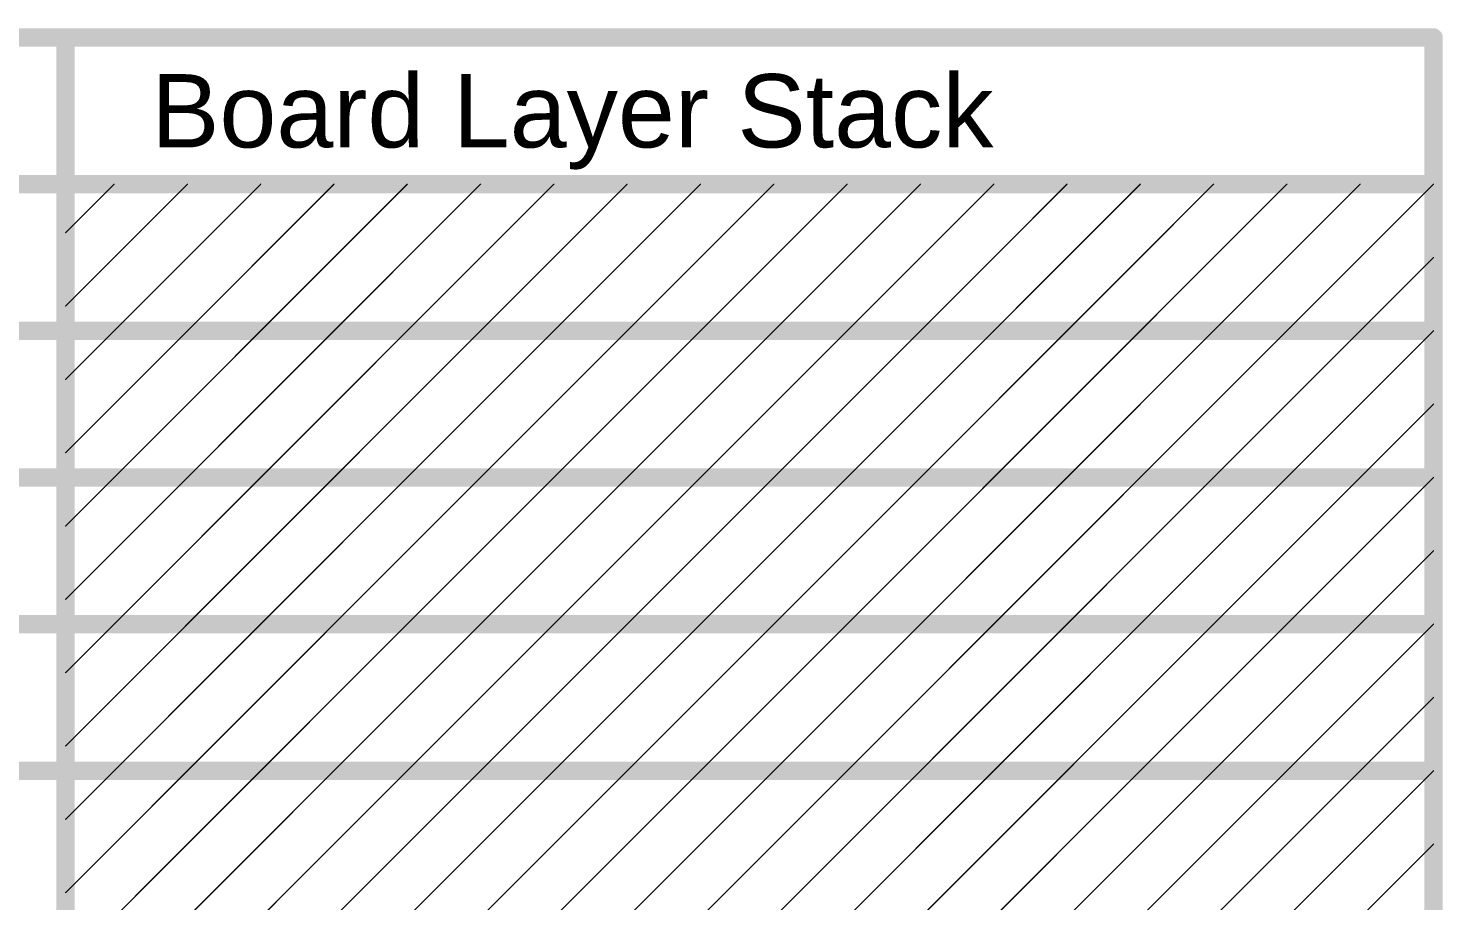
# Model space of a CAD drawing. Header units: inches. Extents: x -0.5 to 14, y -0.2 to 4.7.
# Drawn here: x 2.879 to 4.037, y 3.999 to 4.713 of the extents above; entities that cross this region are included whole.
import ezdxf

# ---------------------------------------------------------------- set-up
doc = ezdxf.new("R2010")
doc.units = ezdxf.units.IN
doc.header["$MEASUREMENT"] = 0
doc.layers.add('Dimensions', color=6, linetype='Continuous')
doc.styles.add('Arial', font='', dxfattribs={"height": 0.2})
doc.styles.get('Arial').set_extended_font_data('Arial')

msp = doc.modelspace()

# ---------------------------------------------------------------- linework, layer by layer
at = {"layer": 'Dimensions'}
for points in [[(-0.5094, 4.705, 0.015, 0.015, 0), (4.0294, 4.705, 0.015, 0.015, 0)], [(2.9097, 3.265, 0.015, 0.015, 0), (2.9097, 4.705, 0.015, 0.015, 0)], [(4.0294, 3.265, 0.015, 0.015, 0), (4.0294, 4.705, 0.015, 0.015, 0)], [(-0.5094, 4.585, 0.015, 0.015, 0), (4.0294, 4.585, 0.015, 0.015, 0)], [(2.9097, 4.4853, 0.001, 0.001, 0), (3.0094, 4.585, 0.001, 0.001, 0)], [(2.9097, 4.5453, 0.001, 0.001, 0), (2.9494, 4.585, 0.001, 0.001, 0)], [(2.9494, 4.465, 0.001, 0.001, 0), (3.0694, 4.585, 0.001, 0.001, 0)], [(3.0094, 4.465, 0.001, 0.001, 0), (3.1294, 4.585, 0.001, 0.001, 0)], [(3.0694, 4.465, 0.001, 0.001, 0), (3.1894, 4.585, 0.001, 0.001, 0)], [(3.1294, 4.465, 0.001, 0.001, 0), (3.2494, 4.585, 0.001, 0.001, 0)], [(3.1894, 4.465, 0.001, 0.001, 0), (3.3094, 4.585, 0.001, 0.001, 0)], [(3.2494, 4.465, 0.001, 0.001, 0), (3.3694, 4.585, 0.001, 0.001, 0)], [(3.3094, 4.465, 0.001, 0.001, 0), (3.4294, 4.585, 0.001, 0.001, 0)], [(3.3694, 4.465, 0.001, 0.001, 0), (3.4894, 4.585, 0.001, 0.001, 0)], [(3.4294, 4.465, 0.001, 0.001, 0), (3.5494, 4.585, 0.001, 0.001, 0)], [(3.4894, 4.465, 0.001, 0.001, 0), (3.6094, 4.585, 0.001, 0.001, 0)], [(3.5494, 4.465, 0.001, 0.001, 0), (3.6694, 4.585, 0.001, 0.001, 0)], [(3.6094, 4.465, 0.001, 0.001, 0), (3.7294, 4.585, 0.001, 0.001, 0)], [(3.6694, 4.465, 0.001, 0.001, 0), (3.7894, 4.585, 0.001, 0.001, 0)], [(3.7294, 4.465, 0.001, 0.001, 0), (3.8494, 4.585, 0.001, 0.001, 0)], [(3.7894, 4.465, 0.001, 0.001, 0), (3.9094, 4.585, 0.001, 0.001, 0)], [(3.8494, 4.465, 0.001, 0.001, 0), (3.9694, 4.585, 0.001, 0.001, 0)], [(3.9094, 4.465, 0.001, 0.001, 0), (4.0294, 4.585, 0.001, 0.001, 0)], [(3.9694, 4.465, 0.001, 0.001, 0), (4.0294, 4.525, 0.001, 0.001, 0)], [(2.3398, 4.465, 0.015, 0.015, 0), (2.9097, 4.465, 0.015, 0.015, 0)], [(2.9097, 4.465, 0.015, 0.015, 0), (4.0294, 4.465, 0.015, 0.015, 0)], [(2.9097, 4.3653, 0.001, 0.001, 0), (3.0094, 4.465, 0.001, 0.001, 0)], [(2.9097, 4.4253, 0.001, 0.001, 0), (2.9494, 4.465, 0.001, 0.001, 0)], [(2.9494, 4.345, 0.001, 0.001, 0), (3.0694, 4.465, 0.001, 0.001, 0)], [(3.0094, 4.345, 0.001, 0.001, 0), (3.1294, 4.465, 0.001, 0.001, 0)], [(3.0694, 4.345, 0.001, 0.001, 0), (3.1894, 4.465, 0.001, 0.001, 0)], [(3.1294, 4.345, 0.001, 0.001, 0), (3.2494, 4.465, 0.001, 0.001, 0)], [(3.1894, 4.345, 0.001, 0.001, 0), (3.3094, 4.465, 0.001, 0.001, 0)], [(3.2494, 4.345, 0.001, 0.001, 0), (3.3694, 4.465, 0.001, 0.001, 0)], [(3.3094, 4.345, 0.001, 0.001, 0), (3.4294, 4.465, 0.001, 0.001, 0)], [(3.3694, 4.345, 0.001, 0.001, 0), (3.4894, 4.465, 0.001, 0.001, 0)], [(3.4294, 4.345, 0.001, 0.001, 0), (3.5494, 4.465, 0.001, 0.001, 0)], [(3.4894, 4.345, 0.001, 0.001, 0), (3.6094, 4.465, 0.001, 0.001, 0)], [(3.5494, 4.345, 0.001, 0.001, 0), (3.6694, 4.465, 0.001, 0.001, 0)], [(3.6094, 4.345, 0.001, 0.001, 0), (3.7294, 4.465, 0.001, 0.001, 0)], [(3.6694, 4.345, 0.001, 0.001, 0), (3.7894, 4.465, 0.001, 0.001, 0)], [(3.7294, 4.345, 0.001, 0.001, 0), (3.8494, 4.465, 0.001, 0.001, 0)], [(3.7894, 4.345, 0.001, 0.001, 0), (3.9094, 4.465, 0.001, 0.001, 0)], [(3.8494, 4.345, 0.001, 0.001, 0), (3.9694, 4.465, 0.001, 0.001, 0)], [(3.9094, 4.345, 0.001, 0.001, 0), (4.0294, 4.465, 0.001, 0.001, 0)], [(3.9694, 4.345, 0.001, 0.001, 0), (4.0294, 4.405, 0.001, 0.001, 0)], [(2.3398, 4.345, 0.015, 0.015, 0), (2.9097, 4.345, 0.015, 0.015, 0)], [(2.9097, 4.345, 0.015, 0.015, 0), (4.0294, 4.345, 0.015, 0.015, 0)], [(2.9097, 4.2453, 0.001, 0.001, 0), (3.0094, 4.345, 0.001, 0.001, 0)], [(2.9097, 4.3053, 0.001, 0.001, 0), (2.9494, 4.345, 0.001, 0.001, 0)], [(2.9494, 4.225, 0.001, 0.001, 0), (3.0694, 4.345, 0.001, 0.001, 0)], [(3.0094, 4.225, 0.001, 0.001, 0), (3.1294, 4.345, 0.001, 0.001, 0)], [(3.0694, 4.225, 0.001, 0.001, 0), (3.1894, 4.345, 0.001, 0.001, 0)], [(3.1294, 4.225, 0.001, 0.001, 0), (3.2494, 4.345, 0.001, 0.001, 0)], [(3.1894, 4.225, 0.001, 0.001, 0), (3.3094, 4.345, 0.001, 0.001, 0)], [(3.2494, 4.225, 0.001, 0.001, 0), (3.3694, 4.345, 0.001, 0.001, 0)], [(3.3094, 4.225, 0.001, 0.001, 0), (3.4294, 4.345, 0.001, 0.001, 0)], [(3.3694, 4.225, 0.001, 0.001, 0), (3.4894, 4.345, 0.001, 0.001, 0)], [(3.4294, 4.225, 0.001, 0.001, 0), (3.5494, 4.345, 0.001, 0.001, 0)], [(3.4894, 4.225, 0.001, 0.001, 0), (3.6094, 4.345, 0.001, 0.001, 0)], [(3.5494, 4.225, 0.001, 0.001, 0), (3.6694, 4.345, 0.001, 0.001, 0)], [(3.6094, 4.225, 0.001, 0.001, 0), (3.7294, 4.345, 0.001, 0.001, 0)], [(3.6694, 4.225, 0.001, 0.001, 0), (3.7894, 4.345, 0.001, 0.001, 0)], [(3.7294, 4.225, 0.001, 0.001, 0), (3.8494, 4.345, 0.001, 0.001, 0)], [(3.7894, 4.225, 0.001, 0.001, 0), (3.9094, 4.345, 0.001, 0.001, 0)], [(3.8494, 4.225, 0.001, 0.001, 0), (3.9694, 4.345, 0.001, 0.001, 0)], [(3.9094, 4.225, 0.001, 0.001, 0), (4.0294, 4.345, 0.001, 0.001, 0)], [(3.9694, 4.225, 0.001, 0.001, 0), (4.0294, 4.285, 0.001, 0.001, 0)], [(2.3398, 4.225, 0.015, 0.015, 0), (2.9097, 4.225, 0.015, 0.015, 0)], [(2.9097, 4.225, 0.015, 0.015, 0), (4.0294, 4.225, 0.015, 0.015, 0)], [(2.9097, 4.1253, 0.001, 0.001, 0), (3.0094, 4.225, 0.001, 0.001, 0)], [(2.9097, 4.1853, 0.001, 0.001, 0), (2.9494, 4.225, 0.001, 0.001, 0)], [(2.9494, 4.105, 0.001, 0.001, 0), (3.0694, 4.225, 0.001, 0.001, 0)], [(3.0094, 4.105, 0.001, 0.001, 0), (3.1294, 4.225, 0.001, 0.001, 0)], [(3.0694, 4.105, 0.001, 0.001, 0), (3.1894, 4.225, 0.001, 0.001, 0)], [(3.1294, 4.105, 0.001, 0.001, 0), (3.2494, 4.225, 0.001, 0.001, 0)], [(3.1894, 4.105, 0.001, 0.001, 0), (3.3094, 4.225, 0.001, 0.001, 0)], [(3.2494, 4.105, 0.001, 0.001, 0), (3.3694, 4.225, 0.001, 0.001, 0)], [(3.3094, 4.105, 0.001, 0.001, 0), (3.4294, 4.225, 0.001, 0.001, 0)], [(3.3694, 4.105, 0.001, 0.001, 0), (3.4894, 4.225, 0.001, 0.001, 0)], [(3.4294, 4.105, 0.001, 0.001, 0), (3.5494, 4.225, 0.001, 0.001, 0)], [(3.4894, 4.105, 0.001, 0.001, 0), (3.6094, 4.225, 0.001, 0.001, 0)], [(3.5494, 4.105, 0.001, 0.001, 0), (3.6694, 4.225, 0.001, 0.001, 0)], [(3.6094, 4.105, 0.001, 0.001, 0), (3.7294, 4.225, 0.001, 0.001, 0)], [(3.6694, 4.105, 0.001, 0.001, 0), (3.7894, 4.225, 0.001, 0.001, 0)], [(3.7294, 4.105, 0.001, 0.001, 0), (3.8494, 4.225, 0.001, 0.001, 0)], [(3.7894, 4.105, 0.001, 0.001, 0), (3.9094, 4.225, 0.001, 0.001, 0)], [(3.8494, 4.105, 0.001, 0.001, 0), (3.9694, 4.225, 0.001, 0.001, 0)], [(3.9094, 4.105, 0.001, 0.001, 0), (4.0294, 4.225, 0.001, 0.001, 0)], [(3.9694, 4.105, 0.001, 0.001, 0), (4.0294, 4.165, 0.001, 0.001, 0)], [(2.3398, 4.105, 0.015, 0.015, 0), (2.9097, 4.105, 0.015, 0.015, 0)], [(2.9097, 4.105, 0.015, 0.015, 0), (4.0294, 4.105, 0.015, 0.015, 0)], [(2.9097, 4.0053, 0.001, 0.001, 0), (3.0094, 4.105, 0.001, 0.001, 0)], [(2.9097, 4.0653, 0.001, 0.001, 0), (2.9494, 4.105, 0.001, 0.001, 0)], [(2.9494, 3.985, 0.001, 0.001, 0), (3.0694, 4.105, 0.001, 0.001, 0)], [(3.0094, 3.985, 0.001, 0.001, 0), (3.1294, 4.105, 0.001, 0.001, 0)], [(3.0694, 3.985, 0.001, 0.001, 0), (3.1894, 4.105, 0.001, 0.001, 0)], [(3.1294, 3.985, 0.001, 0.001, 0), (3.2494, 4.105, 0.001, 0.001, 0)], [(3.1894, 3.985, 0.001, 0.001, 0), (3.3094, 4.105, 0.001, 0.001, 0)], [(3.2494, 3.985, 0.001, 0.001, 0), (3.3694, 4.105, 0.001, 0.001, 0)], [(3.3094, 3.985, 0.001, 0.001, 0), (3.4294, 4.105, 0.001, 0.001, 0)], [(3.3694, 3.985, 0.001, 0.001, 0), (3.4894, 4.105, 0.001, 0.001, 0)], [(3.4294, 3.985, 0.001, 0.001, 0), (3.5494, 4.105, 0.001, 0.001, 0)], [(3.4894, 3.985, 0.001, 0.001, 0), (3.6094, 4.105, 0.001, 0.001, 0)], [(3.5494, 3.985, 0.001, 0.001, 0), (3.6694, 4.105, 0.001, 0.001, 0)], [(3.6094, 3.985, 0.001, 0.001, 0), (3.7294, 4.105, 0.001, 0.001, 0)], [(3.6694, 3.985, 0.001, 0.001, 0), (3.7894, 4.105, 0.001, 0.001, 0)], [(3.7294, 3.985, 0.001, 0.001, 0), (3.8494, 4.105, 0.001, 0.001, 0)], [(3.7894, 3.985, 0.001, 0.001, 0), (3.9094, 4.105, 0.001, 0.001, 0)], [(3.8494, 3.985, 0.001, 0.001, 0), (3.9694, 4.105, 0.001, 0.001, 0)], [(3.9094, 3.985, 0.001, 0.001, 0), (4.0294, 4.105, 0.001, 0.001, 0)], [(3.9694, 3.985, 0.001, 0.001, 0), (4.0294, 4.045, 0.001, 0.001, 0)]]:
    msp.add_lwpolyline(points, format="xyseb", dxfattribs=at)
for points in [[(2.9059, 4.705, 0.0075, 0.0075, 1), (2.9134, 4.705, 0.0075, 0.0075, 1)], [(4.0256, 4.705, 0.0075, 0.0075, 1), (4.0331, 4.705, 0.0075, 0.0075, 1)], [(4.0256, 4.705, 0.0075, 0.0075, 1), (4.0331, 4.705, 0.0075, 0.0075, 1)], [(2.9491, 4.585, 0.0005, 0.0005, 1), (2.9496, 4.585, 0.0005, 0.0005, 1)], [(3.0091, 4.585, 0.0005, 0.0005, 1), (3.0096, 4.585, 0.0005, 0.0005, 1)], [(3.0691, 4.585, 0.0005, 0.0005, 1), (3.0696, 4.585, 0.0005, 0.0005, 1)], [(3.1291, 4.585, 0.0005, 0.0005, 1), (3.1296, 4.585, 0.0005, 0.0005, 1)], [(3.1891, 4.585, 0.0005, 0.0005, 1), (3.1896, 4.585, 0.0005, 0.0005, 1)], [(3.2491, 4.585, 0.0005, 0.0005, 1), (3.2496, 4.585, 0.0005, 0.0005, 1)], [(3.3091, 4.585, 0.0005, 0.0005, 1), (3.3096, 4.585, 0.0005, 0.0005, 1)], [(3.3691, 4.585, 0.0005, 0.0005, 1), (3.3696, 4.585, 0.0005, 0.0005, 1)], [(3.4291, 4.585, 0.0005, 0.0005, 1), (3.4296, 4.585, 0.0005, 0.0005, 1)], [(3.4891, 4.585, 0.0005, 0.0005, 1), (3.4896, 4.585, 0.0005, 0.0005, 1)], [(3.5491, 4.585, 0.0005, 0.0005, 1), (3.5496, 4.585, 0.0005, 0.0005, 1)], [(3.6091, 4.585, 0.0005, 0.0005, 1), (3.6096, 4.585, 0.0005, 0.0005, 1)], [(3.6691, 4.585, 0.0005, 0.0005, 1), (3.6696, 4.585, 0.0005, 0.0005, 1)], [(3.7291, 4.585, 0.0005, 0.0005, 1), (3.7296, 4.585, 0.0005, 0.0005, 1)], [(3.7891, 4.585, 0.0005, 0.0005, 1), (3.7896, 4.585, 0.0005, 0.0005, 1)], [(3.8491, 4.585, 0.0005, 0.0005, 1), (3.8496, 4.585, 0.0005, 0.0005, 1)], [(3.9091, 4.585, 0.0005, 0.0005, 1), (3.9096, 4.585, 0.0005, 0.0005, 1)], [(3.9691, 4.585, 0.0005, 0.0005, 1), (3.9696, 4.585, 0.0005, 0.0005, 1)], [(4.0256, 4.585, 0.0075, 0.0075, 1), (4.0331, 4.585, 0.0075, 0.0075, 1)], [(4.0291, 4.585, 0.0005, 0.0005, 1), (4.0296, 4.585, 0.0005, 0.0005, 1)], [(2.9094, 4.5453, 0.0005, 0.0005, 1), (2.9099, 4.5453, 0.0005, 0.0005, 1)], [(4.0291, 4.525, 0.0005, 0.0005, 1), (4.0296, 4.525, 0.0005, 0.0005, 1)], [(2.9094, 4.4853, 0.0005, 0.0005, 1), (2.9099, 4.4853, 0.0005, 0.0005, 1)], [(2.9059, 4.465, 0.0075, 0.0075, 1), (2.9134, 4.465, 0.0075, 0.0075, 1)], [(2.9059, 4.465, 0.0075, 0.0075, 1), (2.9134, 4.465, 0.0075, 0.0075, 1)], [(4.0256, 4.465, 0.0075, 0.0075, 1), (4.0331, 4.465, 0.0075, 0.0075, 1)], [(2.9491, 4.465, 0.0005, 0.0005, 1), (2.9496, 4.465, 0.0005, 0.0005, 1)], [(2.9491, 4.465, 0.0005, 0.0005, 1), (2.9496, 4.465, 0.0005, 0.0005, 1)], [(3.0091, 4.465, 0.0005, 0.0005, 1), (3.0096, 4.465, 0.0005, 0.0005, 1)], [(3.0091, 4.465, 0.0005, 0.0005, 1), (3.0096, 4.465, 0.0005, 0.0005, 1)], [(3.0691, 4.465, 0.0005, 0.0005, 1), (3.0696, 4.465, 0.0005, 0.0005, 1)], [(3.0691, 4.465, 0.0005, 0.0005, 1), (3.0696, 4.465, 0.0005, 0.0005, 1)], [(3.1291, 4.465, 0.0005, 0.0005, 1), (3.1296, 4.465, 0.0005, 0.0005, 1)], [(3.1291, 4.465, 0.0005, 0.0005, 1), (3.1296, 4.465, 0.0005, 0.0005, 1)], [(3.1891, 4.465, 0.0005, 0.0005, 1), (3.1896, 4.465, 0.0005, 0.0005, 1)], [(3.1891, 4.465, 0.0005, 0.0005, 1), (3.1896, 4.465, 0.0005, 0.0005, 1)], [(3.2491, 4.465, 0.0005, 0.0005, 1), (3.2496, 4.465, 0.0005, 0.0005, 1)], [(3.2491, 4.465, 0.0005, 0.0005, 1), (3.2496, 4.465, 0.0005, 0.0005, 1)], [(3.3091, 4.465, 0.0005, 0.0005, 1), (3.3096, 4.465, 0.0005, 0.0005, 1)], [(3.3091, 4.465, 0.0005, 0.0005, 1), (3.3096, 4.465, 0.0005, 0.0005, 1)], [(3.3691, 4.465, 0.0005, 0.0005, 1), (3.3696, 4.465, 0.0005, 0.0005, 1)], [(3.3691, 4.465, 0.0005, 0.0005, 1), (3.3696, 4.465, 0.0005, 0.0005, 1)], [(3.4291, 4.465, 0.0005, 0.0005, 1), (3.4296, 4.465, 0.0005, 0.0005, 1)], [(3.4291, 4.465, 0.0005, 0.0005, 1), (3.4296, 4.465, 0.0005, 0.0005, 1)], [(3.4891, 4.465, 0.0005, 0.0005, 1), (3.4896, 4.465, 0.0005, 0.0005, 1)], [(3.4891, 4.465, 0.0005, 0.0005, 1), (3.4896, 4.465, 0.0005, 0.0005, 1)], [(3.5491, 4.465, 0.0005, 0.0005, 1), (3.5496, 4.465, 0.0005, 0.0005, 1)], [(3.5491, 4.465, 0.0005, 0.0005, 1), (3.5496, 4.465, 0.0005, 0.0005, 1)], [(3.6091, 4.465, 0.0005, 0.0005, 1), (3.6096, 4.465, 0.0005, 0.0005, 1)], [(3.6091, 4.465, 0.0005, 0.0005, 1), (3.6096, 4.465, 0.0005, 0.0005, 1)], [(3.6691, 4.465, 0.0005, 0.0005, 1), (3.6696, 4.465, 0.0005, 0.0005, 1)], [(3.6691, 4.465, 0.0005, 0.0005, 1), (3.6696, 4.465, 0.0005, 0.0005, 1)], [(3.7291, 4.465, 0.0005, 0.0005, 1), (3.7296, 4.465, 0.0005, 0.0005, 1)], [(3.7291, 4.465, 0.0005, 0.0005, 1), (3.7296, 4.465, 0.0005, 0.0005, 1)], [(3.7891, 4.465, 0.0005, 0.0005, 1), (3.7896, 4.465, 0.0005, 0.0005, 1)], [(3.7891, 4.465, 0.0005, 0.0005, 1), (3.7896, 4.465, 0.0005, 0.0005, 1)], [(3.8491, 4.465, 0.0005, 0.0005, 1), (3.8496, 4.465, 0.0005, 0.0005, 1)], [(3.8491, 4.465, 0.0005, 0.0005, 1), (3.8496, 4.465, 0.0005, 0.0005, 1)], [(3.9091, 4.465, 0.0005, 0.0005, 1), (3.9096, 4.465, 0.0005, 0.0005, 1)], [(3.9091, 4.465, 0.0005, 0.0005, 1), (3.9096, 4.465, 0.0005, 0.0005, 1)], [(3.9691, 4.465, 0.0005, 0.0005, 1), (3.9696, 4.465, 0.0005, 0.0005, 1)], [(3.9691, 4.465, 0.0005, 0.0005, 1), (3.9696, 4.465, 0.0005, 0.0005, 1)], [(4.0291, 4.465, 0.0005, 0.0005, 1), (4.0296, 4.465, 0.0005, 0.0005, 1)], [(2.9094, 4.4253, 0.0005, 0.0005, 1), (2.9099, 4.4253, 0.0005, 0.0005, 1)], [(4.0291, 4.405, 0.0005, 0.0005, 1), (4.0296, 4.405, 0.0005, 0.0005, 1)], [(2.9094, 4.3653, 0.0005, 0.0005, 1), (2.9099, 4.3653, 0.0005, 0.0005, 1)], [(2.9059, 4.345, 0.0075, 0.0075, 1), (2.9134, 4.345, 0.0075, 0.0075, 1)], [(2.9059, 4.345, 0.0075, 0.0075, 1), (2.9134, 4.345, 0.0075, 0.0075, 1)], [(2.9491, 4.345, 0.0005, 0.0005, 1), (2.9496, 4.345, 0.0005, 0.0005, 1)], [(2.9491, 4.345, 0.0005, 0.0005, 1), (2.9496, 4.345, 0.0005, 0.0005, 1)], [(3.0091, 4.345, 0.0005, 0.0005, 1), (3.0096, 4.345, 0.0005, 0.0005, 1)], [(3.0091, 4.345, 0.0005, 0.0005, 1), (3.0096, 4.345, 0.0005, 0.0005, 1)], [(3.0691, 4.345, 0.0005, 0.0005, 1), (3.0696, 4.345, 0.0005, 0.0005, 1)], [(3.0691, 4.345, 0.0005, 0.0005, 1), (3.0696, 4.345, 0.0005, 0.0005, 1)], [(3.1291, 4.345, 0.0005, 0.0005, 1), (3.1296, 4.345, 0.0005, 0.0005, 1)], [(3.1291, 4.345, 0.0005, 0.0005, 1), (3.1296, 4.345, 0.0005, 0.0005, 1)], [(3.1891, 4.345, 0.0005, 0.0005, 1), (3.1896, 4.345, 0.0005, 0.0005, 1)], [(3.1891, 4.345, 0.0005, 0.0005, 1), (3.1896, 4.345, 0.0005, 0.0005, 1)], [(3.2491, 4.345, 0.0005, 0.0005, 1), (3.2496, 4.345, 0.0005, 0.0005, 1)], [(3.2491, 4.345, 0.0005, 0.0005, 1), (3.2496, 4.345, 0.0005, 0.0005, 1)], [(3.3091, 4.345, 0.0005, 0.0005, 1), (3.3096, 4.345, 0.0005, 0.0005, 1)], [(3.3091, 4.345, 0.0005, 0.0005, 1), (3.3096, 4.345, 0.0005, 0.0005, 1)], [(3.3691, 4.345, 0.0005, 0.0005, 1), (3.3696, 4.345, 0.0005, 0.0005, 1)], [(3.3691, 4.345, 0.0005, 0.0005, 1), (3.3696, 4.345, 0.0005, 0.0005, 1)], [(3.4291, 4.345, 0.0005, 0.0005, 1), (3.4296, 4.345, 0.0005, 0.0005, 1)], [(3.4291, 4.345, 0.0005, 0.0005, 1), (3.4296, 4.345, 0.0005, 0.0005, 1)], [(3.4891, 4.345, 0.0005, 0.0005, 1), (3.4896, 4.345, 0.0005, 0.0005, 1)], [(3.4891, 4.345, 0.0005, 0.0005, 1), (3.4896, 4.345, 0.0005, 0.0005, 1)], [(3.5491, 4.345, 0.0005, 0.0005, 1), (3.5496, 4.345, 0.0005, 0.0005, 1)], [(3.5491, 4.345, 0.0005, 0.0005, 1), (3.5496, 4.345, 0.0005, 0.0005, 1)], [(3.6091, 4.345, 0.0005, 0.0005, 1), (3.6096, 4.345, 0.0005, 0.0005, 1)], [(3.6091, 4.345, 0.0005, 0.0005, 1), (3.6096, 4.345, 0.0005, 0.0005, 1)], [(3.6691, 4.345, 0.0005, 0.0005, 1), (3.6696, 4.345, 0.0005, 0.0005, 1)], [(3.6691, 4.345, 0.0005, 0.0005, 1), (3.6696, 4.345, 0.0005, 0.0005, 1)], [(3.7291, 4.345, 0.0005, 0.0005, 1), (3.7296, 4.345, 0.0005, 0.0005, 1)], [(3.7291, 4.345, 0.0005, 0.0005, 1), (3.7296, 4.345, 0.0005, 0.0005, 1)], [(3.7891, 4.345, 0.0005, 0.0005, 1), (3.7896, 4.345, 0.0005, 0.0005, 1)], [(3.7891, 4.345, 0.0005, 0.0005, 1), (3.7896, 4.345, 0.0005, 0.0005, 1)], [(3.8491, 4.345, 0.0005, 0.0005, 1), (3.8496, 4.345, 0.0005, 0.0005, 1)], [(3.8491, 4.345, 0.0005, 0.0005, 1), (3.8496, 4.345, 0.0005, 0.0005, 1)], [(3.9091, 4.345, 0.0005, 0.0005, 1), (3.9096, 4.345, 0.0005, 0.0005, 1)], [(3.9091, 4.345, 0.0005, 0.0005, 1), (3.9096, 4.345, 0.0005, 0.0005, 1)], [(3.9691, 4.345, 0.0005, 0.0005, 1), (3.9696, 4.345, 0.0005, 0.0005, 1)], [(3.9691, 4.345, 0.0005, 0.0005, 1), (3.9696, 4.345, 0.0005, 0.0005, 1)], [(4.0256, 4.345, 0.0075, 0.0075, 1), (4.0331, 4.345, 0.0075, 0.0075, 1)], [(4.0291, 4.345, 0.0005, 0.0005, 1), (4.0296, 4.345, 0.0005, 0.0005, 1)], [(2.9094, 4.3053, 0.0005, 0.0005, 1), (2.9099, 4.3053, 0.0005, 0.0005, 1)], [(4.0291, 4.285, 0.0005, 0.0005, 1), (4.0296, 4.285, 0.0005, 0.0005, 1)], [(2.9094, 4.2453, 0.0005, 0.0005, 1), (2.9099, 4.2453, 0.0005, 0.0005, 1)], [(2.9059, 4.225, 0.0075, 0.0075, 1), (2.9134, 4.225, 0.0075, 0.0075, 1)], [(2.9059, 4.225, 0.0075, 0.0075, 1), (2.9134, 4.225, 0.0075, 0.0075, 1)], [(4.0256, 4.225, 0.0075, 0.0075, 1), (4.0331, 4.225, 0.0075, 0.0075, 1)], [(2.9491, 4.225, 0.0005, 0.0005, 1), (2.9496, 4.225, 0.0005, 0.0005, 1)], [(2.9491, 4.225, 0.0005, 0.0005, 1), (2.9496, 4.225, 0.0005, 0.0005, 1)], [(3.0091, 4.225, 0.0005, 0.0005, 1), (3.0096, 4.225, 0.0005, 0.0005, 1)], [(3.0091, 4.225, 0.0005, 0.0005, 1), (3.0096, 4.225, 0.0005, 0.0005, 1)], [(3.0691, 4.225, 0.0005, 0.0005, 1), (3.0696, 4.225, 0.0005, 0.0005, 1)], [(3.0691, 4.225, 0.0005, 0.0005, 1), (3.0696, 4.225, 0.0005, 0.0005, 1)], [(3.1291, 4.225, 0.0005, 0.0005, 1), (3.1296, 4.225, 0.0005, 0.0005, 1)], [(3.1291, 4.225, 0.0005, 0.0005, 1), (3.1296, 4.225, 0.0005, 0.0005, 1)], [(3.1891, 4.225, 0.0005, 0.0005, 1), (3.1896, 4.225, 0.0005, 0.0005, 1)], [(3.1891, 4.225, 0.0005, 0.0005, 1), (3.1896, 4.225, 0.0005, 0.0005, 1)], [(3.2491, 4.225, 0.0005, 0.0005, 1), (3.2496, 4.225, 0.0005, 0.0005, 1)], [(3.2491, 4.225, 0.0005, 0.0005, 1), (3.2496, 4.225, 0.0005, 0.0005, 1)], [(3.3091, 4.225, 0.0005, 0.0005, 1), (3.3096, 4.225, 0.0005, 0.0005, 1)], [(3.3091, 4.225, 0.0005, 0.0005, 1), (3.3096, 4.225, 0.0005, 0.0005, 1)], [(3.3691, 4.225, 0.0005, 0.0005, 1), (3.3696, 4.225, 0.0005, 0.0005, 1)], [(3.3691, 4.225, 0.0005, 0.0005, 1), (3.3696, 4.225, 0.0005, 0.0005, 1)], [(3.4291, 4.225, 0.0005, 0.0005, 1), (3.4296, 4.225, 0.0005, 0.0005, 1)], [(3.4291, 4.225, 0.0005, 0.0005, 1), (3.4296, 4.225, 0.0005, 0.0005, 1)], [(3.4891, 4.225, 0.0005, 0.0005, 1), (3.4896, 4.225, 0.0005, 0.0005, 1)], [(3.4891, 4.225, 0.0005, 0.0005, 1), (3.4896, 4.225, 0.0005, 0.0005, 1)], [(3.5491, 4.225, 0.0005, 0.0005, 1), (3.5496, 4.225, 0.0005, 0.0005, 1)], [(3.5491, 4.225, 0.0005, 0.0005, 1), (3.5496, 4.225, 0.0005, 0.0005, 1)], [(3.6091, 4.225, 0.0005, 0.0005, 1), (3.6096, 4.225, 0.0005, 0.0005, 1)], [(3.6091, 4.225, 0.0005, 0.0005, 1), (3.6096, 4.225, 0.0005, 0.0005, 1)], [(3.6691, 4.225, 0.0005, 0.0005, 1), (3.6696, 4.225, 0.0005, 0.0005, 1)], [(3.6691, 4.225, 0.0005, 0.0005, 1), (3.6696, 4.225, 0.0005, 0.0005, 1)], [(3.7291, 4.225, 0.0005, 0.0005, 1), (3.7296, 4.225, 0.0005, 0.0005, 1)], [(3.7291, 4.225, 0.0005, 0.0005, 1), (3.7296, 4.225, 0.0005, 0.0005, 1)], [(3.7891, 4.225, 0.0005, 0.0005, 1), (3.7896, 4.225, 0.0005, 0.0005, 1)], [(3.7891, 4.225, 0.0005, 0.0005, 1), (3.7896, 4.225, 0.0005, 0.0005, 1)], [(3.8491, 4.225, 0.0005, 0.0005, 1), (3.8496, 4.225, 0.0005, 0.0005, 1)], [(3.8491, 4.225, 0.0005, 0.0005, 1), (3.8496, 4.225, 0.0005, 0.0005, 1)], [(3.9091, 4.225, 0.0005, 0.0005, 1), (3.9096, 4.225, 0.0005, 0.0005, 1)], [(3.9091, 4.225, 0.0005, 0.0005, 1), (3.9096, 4.225, 0.0005, 0.0005, 1)], [(3.9691, 4.225, 0.0005, 0.0005, 1), (3.9696, 4.225, 0.0005, 0.0005, 1)], [(3.9691, 4.225, 0.0005, 0.0005, 1), (3.9696, 4.225, 0.0005, 0.0005, 1)], [(4.0291, 4.225, 0.0005, 0.0005, 1), (4.0296, 4.225, 0.0005, 0.0005, 1)], [(2.9094, 4.1853, 0.0005, 0.0005, 1), (2.9099, 4.1853, 0.0005, 0.0005, 1)], [(4.0291, 4.165, 0.0005, 0.0005, 1), (4.0296, 4.165, 0.0005, 0.0005, 1)], [(2.9094, 4.1253, 0.0005, 0.0005, 1), (2.9099, 4.1253, 0.0005, 0.0005, 1)], [(2.9059, 4.105, 0.0075, 0.0075, 1), (2.9134, 4.105, 0.0075, 0.0075, 1)], [(2.9059, 4.105, 0.0075, 0.0075, 1), (2.9134, 4.105, 0.0075, 0.0075, 1)], [(4.0256, 4.105, 0.0075, 0.0075, 1), (4.0331, 4.105, 0.0075, 0.0075, 1)], [(2.9491, 4.105, 0.0005, 0.0005, 1), (2.9496, 4.105, 0.0005, 0.0005, 1)], [(2.9491, 4.105, 0.0005, 0.0005, 1), (2.9496, 4.105, 0.0005, 0.0005, 1)], [(3.0091, 4.105, 0.0005, 0.0005, 1), (3.0096, 4.105, 0.0005, 0.0005, 1)], [(3.0091, 4.105, 0.0005, 0.0005, 1), (3.0096, 4.105, 0.0005, 0.0005, 1)], [(3.0691, 4.105, 0.0005, 0.0005, 1), (3.0696, 4.105, 0.0005, 0.0005, 1)], [(3.0691, 4.105, 0.0005, 0.0005, 1), (3.0696, 4.105, 0.0005, 0.0005, 1)], [(3.1291, 4.105, 0.0005, 0.0005, 1), (3.1296, 4.105, 0.0005, 0.0005, 1)], [(3.1291, 4.105, 0.0005, 0.0005, 1), (3.1296, 4.105, 0.0005, 0.0005, 1)], [(3.1891, 4.105, 0.0005, 0.0005, 1), (3.1896, 4.105, 0.0005, 0.0005, 1)], [(3.1891, 4.105, 0.0005, 0.0005, 1), (3.1896, 4.105, 0.0005, 0.0005, 1)], [(3.2491, 4.105, 0.0005, 0.0005, 1), (3.2496, 4.105, 0.0005, 0.0005, 1)], [(3.2491, 4.105, 0.0005, 0.0005, 1), (3.2496, 4.105, 0.0005, 0.0005, 1)], [(3.3091, 4.105, 0.0005, 0.0005, 1), (3.3096, 4.105, 0.0005, 0.0005, 1)], [(3.3091, 4.105, 0.0005, 0.0005, 1), (3.3096, 4.105, 0.0005, 0.0005, 1)], [(3.3691, 4.105, 0.0005, 0.0005, 1), (3.3696, 4.105, 0.0005, 0.0005, 1)], [(3.3691, 4.105, 0.0005, 0.0005, 1), (3.3696, 4.105, 0.0005, 0.0005, 1)], [(3.4291, 4.105, 0.0005, 0.0005, 1), (3.4296, 4.105, 0.0005, 0.0005, 1)], [(3.4291, 4.105, 0.0005, 0.0005, 1), (3.4296, 4.105, 0.0005, 0.0005, 1)], [(3.4891, 4.105, 0.0005, 0.0005, 1), (3.4896, 4.105, 0.0005, 0.0005, 1)], [(3.4891, 4.105, 0.0005, 0.0005, 1), (3.4896, 4.105, 0.0005, 0.0005, 1)], [(3.5491, 4.105, 0.0005, 0.0005, 1), (3.5496, 4.105, 0.0005, 0.0005, 1)], [(3.5491, 4.105, 0.0005, 0.0005, 1), (3.5496, 4.105, 0.0005, 0.0005, 1)], [(3.6091, 4.105, 0.0005, 0.0005, 1), (3.6096, 4.105, 0.0005, 0.0005, 1)], [(3.6091, 4.105, 0.0005, 0.0005, 1), (3.6096, 4.105, 0.0005, 0.0005, 1)], [(3.6691, 4.105, 0.0005, 0.0005, 1), (3.6696, 4.105, 0.0005, 0.0005, 1)], [(3.6691, 4.105, 0.0005, 0.0005, 1), (3.6696, 4.105, 0.0005, 0.0005, 1)], [(3.7291, 4.105, 0.0005, 0.0005, 1), (3.7296, 4.105, 0.0005, 0.0005, 1)], [(3.7291, 4.105, 0.0005, 0.0005, 1), (3.7296, 4.105, 0.0005, 0.0005, 1)], [(3.7891, 4.105, 0.0005, 0.0005, 1), (3.7896, 4.105, 0.0005, 0.0005, 1)], [(3.7891, 4.105, 0.0005, 0.0005, 1), (3.7896, 4.105, 0.0005, 0.0005, 1)], [(3.8491, 4.105, 0.0005, 0.0005, 1), (3.8496, 4.105, 0.0005, 0.0005, 1)], [(3.8491, 4.105, 0.0005, 0.0005, 1), (3.8496, 4.105, 0.0005, 0.0005, 1)], [(3.9091, 4.105, 0.0005, 0.0005, 1), (3.9096, 4.105, 0.0005, 0.0005, 1)], [(3.9091, 4.105, 0.0005, 0.0005, 1), (3.9096, 4.105, 0.0005, 0.0005, 1)], [(3.9691, 4.105, 0.0005, 0.0005, 1), (3.9696, 4.105, 0.0005, 0.0005, 1)], [(3.9691, 4.105, 0.0005, 0.0005, 1), (3.9696, 4.105, 0.0005, 0.0005, 1)], [(4.0291, 4.105, 0.0005, 0.0005, 1), (4.0296, 4.105, 0.0005, 0.0005, 1)], [(2.9094, 4.0653, 0.0005, 0.0005, 1), (2.9099, 4.0653, 0.0005, 0.0005, 1)], [(4.0291, 4.045, 0.0005, 0.0005, 1), (4.0296, 4.045, 0.0005, 0.0005, 1)], [(2.9094, 4.0053, 0.0005, 0.0005, 1), (2.9099, 4.0053, 0.0005, 0.0005, 1)]]:
    msp.add_lwpolyline(points, format="xyseb", close=True, dxfattribs=at)

# ---------------------------------------------------------------- texts
at = {"layer": 'Dimensions', "style": 'Arial'}
msp.add_text('Board Layer Stack', height=0.06, dxfattribs=at).set_placement((2.9797, 4.615))

doc.saveas('drawing.dxf')
